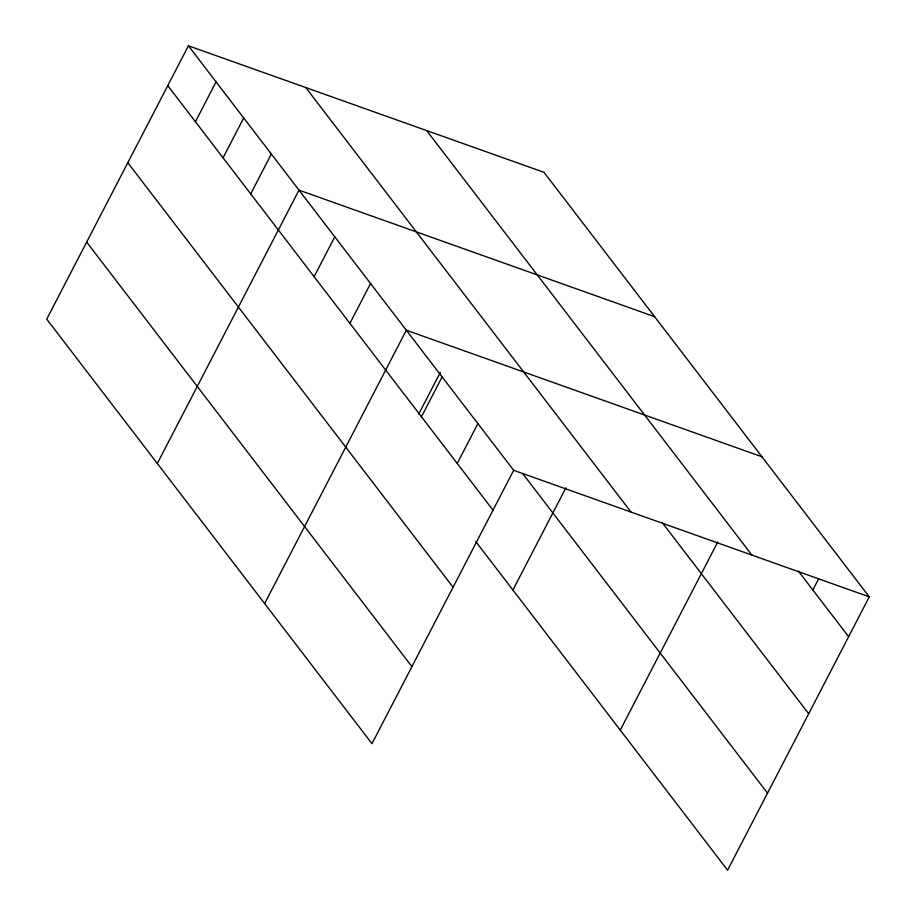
<?xml version="1.0" encoding="UTF-8"?>
<svg xmlns="http://www.w3.org/2000/svg" width="916" height="916" viewBox="0 0 916 916"><rect width="100%" height="100%" fill="white"/><g stroke="black" fill="none" stroke-linecap="round" stroke-linejoin="round"><path stroke-width="1.37" d="M188.41 45.8L46.727 319.146L371.976 743.666L513.67 470.309L188.41 45.8L544.024 172.334L869.273 596.854L727.59 870.2L475.77 541.539M195.406 121.725L216.061 81.879M223.057 157.815L243.702 117.969M250.698 193.894L271.354 154.048M157.312 463.485L299.005 190.139L654.608 316.673M314.119 276.678L334.775 236.832M349.901 323.371L370.556 283.525M264.644 603.575L406.338 330.218L761.94 456.763M418.704 414.112L440.31 372.423M421.463 416.757L442.107 376.923M457.233 463.462L477.889 423.616M512.914 590.018L565.928 487.759M620.258 730.109L717.72 542.077M812.847 589.996L818.652 578.786M513.67 470.309L869.273 596.854M798.363 571.092L848.628 636.689M426.673 130.576L751.922 555.096M662.165 522.521L808.679 713.747M305.761 87.558L631.021 512.067M522.624 473.503L767.528 793.142M167.765 85.646L493.014 510.155M127.816 162.704L453.065 587.213M86.665 242.099L411.914 666.608"/></g></svg>
